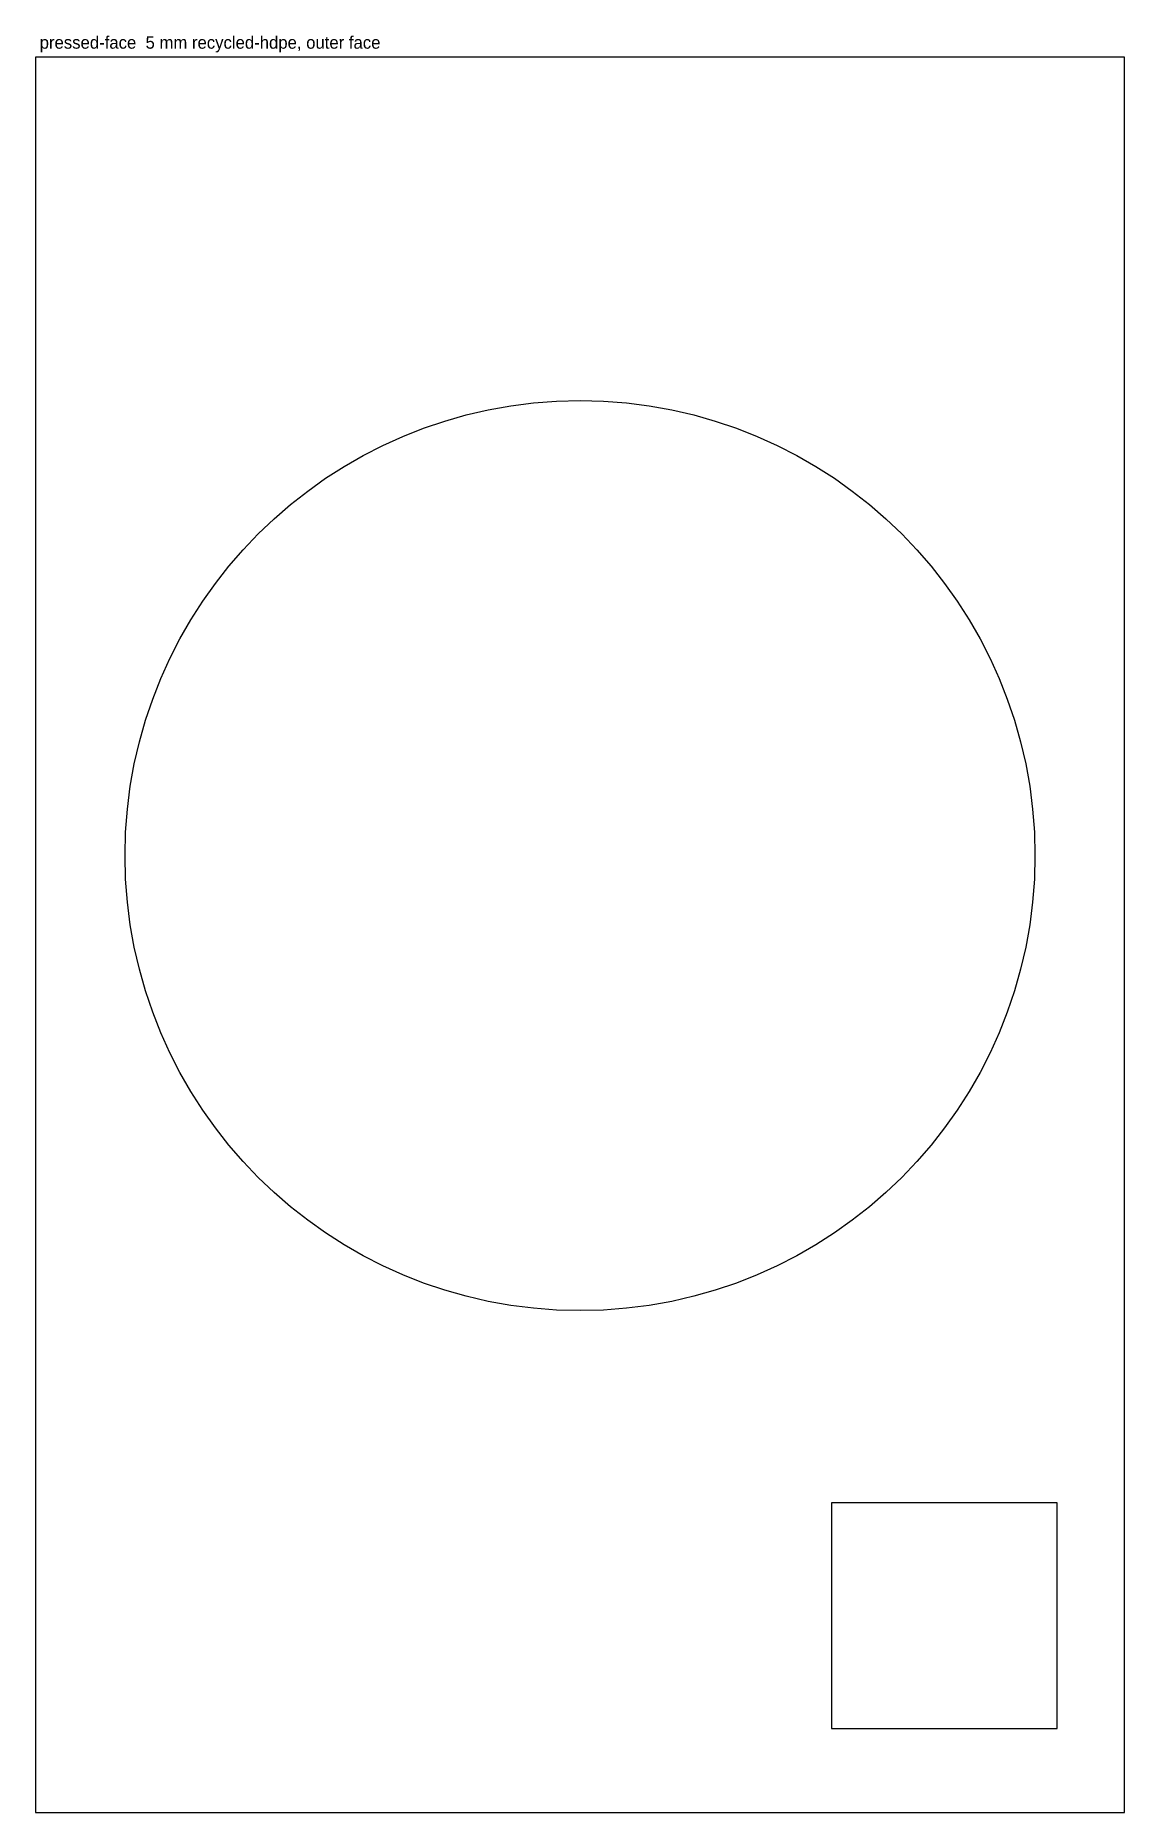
# Model space of a CAD drawing. Header units: millimetres. Extents: x 0 to 523, y 0 to 853.
import ezdxf

# ---------------------------------------------------------------- set-up
doc = ezdxf.new("R2010")
doc.units = ezdxf.units.MM
for name, color, linetype in [('CUT_INSIDE', 5, 'Continuous'), ('CUT_OUTSIDE', 1, 'Continuous'), ('NOTES', 7, 'Continuous')]:
    doc.layers.add(name, color=color, linetype=linetype)

msp = doc.modelspace()

# ---------------------------------------------------------------- linework, layer by layer
at = {"layer": 'CUT_INSIDE'}
msp.add_lwpolyline([(382.3, 40.3), (490.7, 40.3), (490.7, 148.7), (382.3, 148.7), (382.3, 40.3)], close=True, dxfattribs=at)
msp.add_circle((261.5, 459.5), 218.5, dxfattribs=at)
at = {"layer": 'CUT_OUTSIDE'}
msp.add_lwpolyline([(0, 843), (0, 0), (523, 0), (523, 843), (0, 843)], close=True, dxfattribs=at)

# ---------------------------------------------------------------- texts
at = {"layer": 'NOTES'}
msp.add_text('pressed-face  5 mm recycled-hdpe, outer face', height=6, dxfattribs=at).set_placement((2, 847))

doc.saveas('drawing.dxf')
